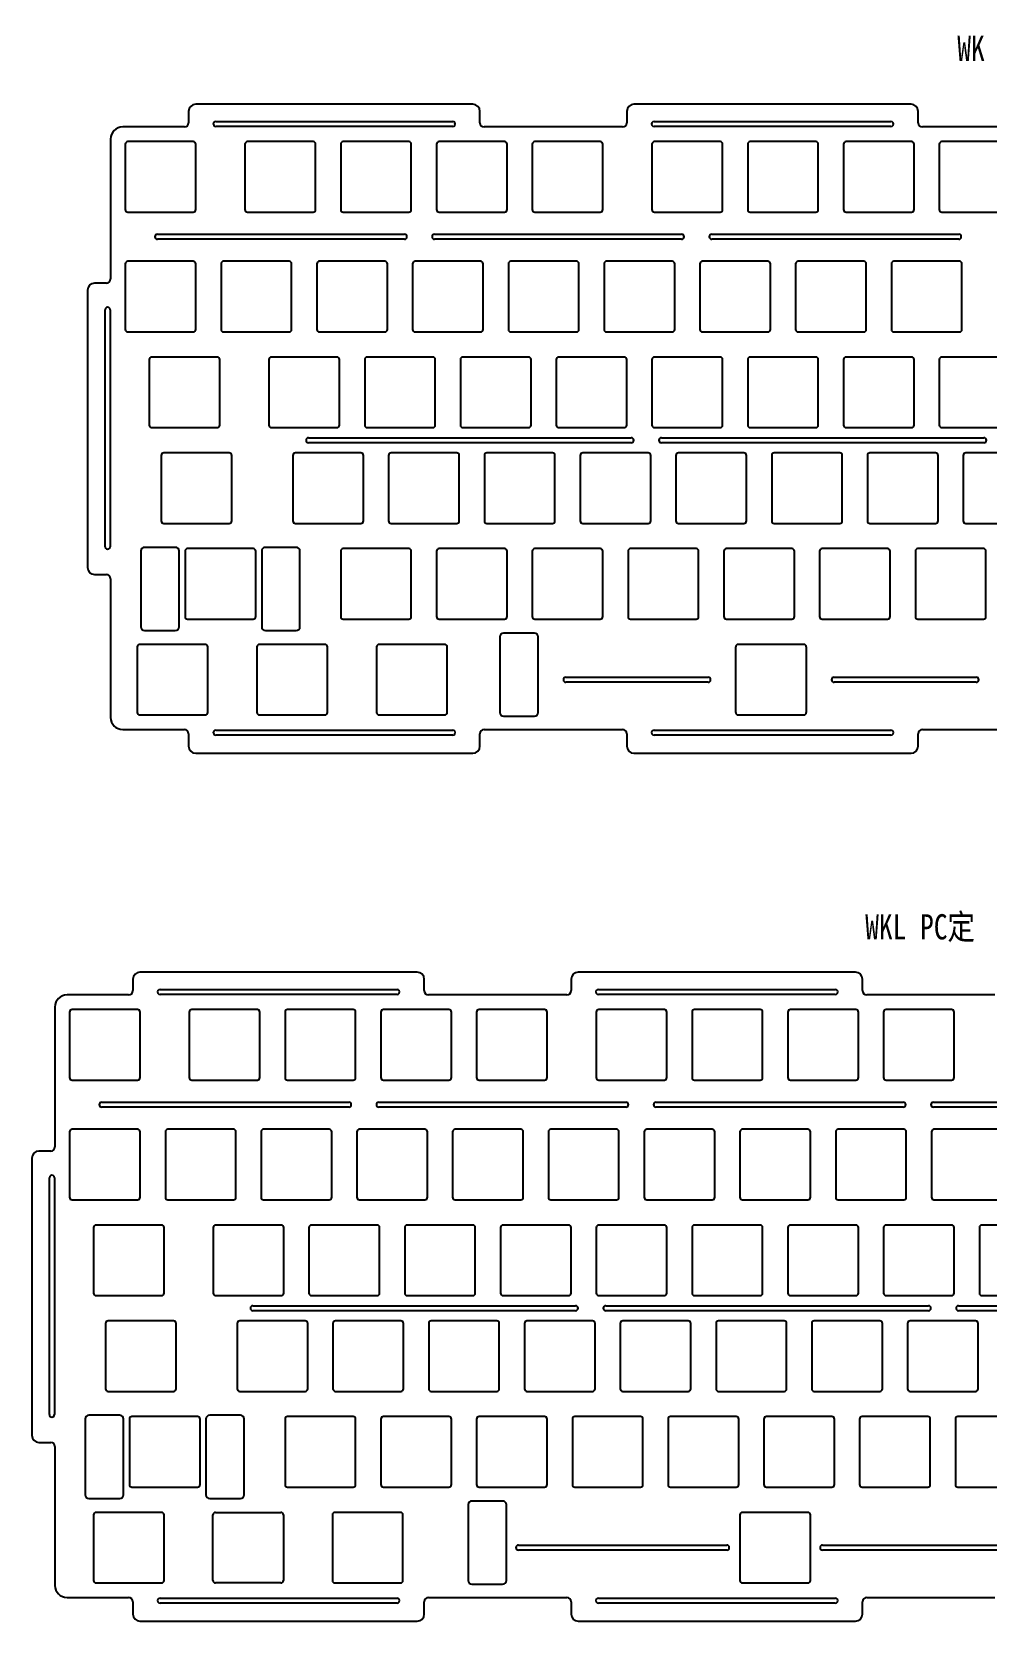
# Model space of a CAD drawing. Header units: inches. Extents: x 750 to 1517, y 67 to 386.
# Drawn here: x 1148.7 to 1338.1, y 70.4 to 385.7 of the extents above; entities that cross this region are included whole.
import ezdxf

# ---------------------------------------------------------------- set-up
doc = ezdxf.new("R2010")
doc.units = ezdxf.units.IN
doc.header["$LTSCALE"] = 1.21
doc.header["$MEASUREMENT"] = 0
doc.layers.get('0').update_dxf_attribs({"linetype": 'CONTINUOUS'})
doc.styles.get("Standard").update_dxf_attribs({"font": 'txt', "width": 0.8})

msp = doc.modelspace()

# ---------------------------------------------------------------- linework, layer by layer
at = {"color": 7, "linetype": 'Continuous'}
for p, q in [((1179.83, 369.96), (1179.83, 367.71)), ((1236.23, 371.36), (1181.23, 371.36)), ((1237.63, 367.71), (1237.63, 369.96)), ((1266.77, 369.96), (1266.77, 367.71)), ((1323.17, 371.36), (1268.17, 371.36)), ((1324.57, 367.71), (1324.57, 369.96)), ((1178.98, 366.86), (1166.76, 366.86)), ((1185.23, 367.96), (1232.23, 367.96)), ((1232.23, 366.96), (1185.23, 366.96)), ((1265.92, 366.86), (1238.48, 366.86)), ((1272.17, 367.96), (1319.17, 367.96)), ((1319.17, 366.96), (1272.17, 366.96)), ((1350.85, 366.86), (1325.42, 366.86)), ((1164.36, 364.46), (1164.36, 336.73)), ((1167.26, 363.46), (1167.26, 350.46)), ((1180.76, 363.96), (1167.76, 363.96)), ((1181.26, 350.46), (1181.26, 363.46)), ((1191.01, 363.46), (1191.01, 350.46)), ((1204.51, 363.96), (1191.51, 363.96)), ((1205.01, 350.46), (1205.01, 363.46)), ((1210.01, 363.46), (1210.01, 350.46)), ((1223.51, 363.96), (1210.51, 363.96)), ((1224.01, 350.46), (1224.01, 363.46)), ((1229.01, 363.46), (1229.01, 350.46)), ((1242.51, 363.96), (1229.51, 363.96)), ((1243.01, 350.46), (1243.01, 363.46)), ((1248.01, 363.46), (1248.01, 350.46)), ((1261.51, 363.96), (1248.51, 363.96)), ((1262.01, 350.46), (1262.01, 363.46)), ((1271.76, 363.46), (1271.76, 350.46)), ((1285.26, 363.96), (1272.26, 363.96)), ((1285.76, 350.46), (1285.76, 363.46)), ((1290.76, 363.46), (1290.76, 350.46)), ((1304.26, 363.96), (1291.26, 363.96)), ((1304.76, 350.46), (1304.76, 363.46)), ((1309.76, 363.46), (1309.76, 350.46)), ((1323.26, 363.96), (1310.26, 363.96)), ((1323.76, 350.46), (1323.76, 363.46)), ((1328.76, 363.46), (1328.76, 350.46)), ((1342.26, 363.96), (1329.26, 363.96)), ((1167.76, 349.96), (1180.76, 349.96)), ((1191.51, 349.96), (1204.51, 349.96)), ((1210.51, 349.96), (1223.51, 349.96)), ((1229.51, 349.96), (1242.51, 349.96)), ((1248.51, 349.96), (1261.51, 349.96)), ((1272.26, 349.96), (1285.26, 349.96)), ((1291.26, 349.96), (1304.26, 349.96)), ((1310.26, 349.96), (1323.26, 349.96)), ((1329.26, 349.96), (1342.26, 349.96)), ((1173.63, 345.58), (1222.63, 345.58)), ((1222.63, 344.58), (1173.63, 344.58)), ((1228.63, 345.58), (1277.63, 345.58)), ((1277.63, 344.58), (1228.63, 344.58)), ((1283.63, 345.58), (1332.63, 345.58)), ((1332.63, 344.58), (1283.63, 344.58)), ((1167.26, 339.71), (1167.26, 326.71)), ((1180.76, 340.21), (1167.76, 340.21)), ((1181.26, 326.71), (1181.26, 339.71)), ((1186.26, 339.71), (1186.26, 326.71)), ((1199.76, 340.21), (1186.76, 340.21)), ((1200.26, 326.71), (1200.26, 339.71)), ((1205.26, 339.71), (1205.26, 326.71)), ((1218.76, 340.21), (1205.76, 340.21)), ((1219.26, 326.71), (1219.26, 339.71)), ((1224.26, 339.71), (1224.26, 326.71)), ((1237.76, 340.21), (1224.76, 340.21)), ((1238.26, 326.71), (1238.26, 339.71)), ((1243.26, 339.71), (1243.26, 326.71)), ((1256.76, 340.21), (1243.76, 340.21)), ((1257.26, 326.71), (1257.26, 339.71)), ((1262.26, 339.71), (1262.26, 326.71)), ((1275.76, 340.21), (1262.76, 340.21)), ((1276.26, 326.71), (1276.26, 339.71)), ((1281.26, 339.71), (1281.26, 326.71)), ((1294.76, 340.21), (1281.76, 340.21)), ((1295.26, 326.71), (1295.26, 339.71)), ((1300.26, 339.71), (1300.26, 326.71)), ((1313.76, 340.21), (1300.76, 340.21)), ((1314.26, 326.71), (1314.26, 339.71)), ((1319.26, 339.71), (1319.26, 326.71)), ((1332.76, 340.21), (1319.76, 340.21)), ((1333.26, 326.71), (1333.26, 339.71)), ((1159.76, 334.48), (1159.76, 279.48)), ((1163.51, 335.88), (1161.16, 335.88)), ((1163.26, 283.58), (1163.26, 330.58)), ((1164.26, 330.58), (1164.26, 283.58)), ((1167.76, 326.21), (1180.76, 326.21)), ((1186.76, 326.21), (1199.76, 326.21)), ((1205.76, 326.21), (1218.76, 326.21)), ((1224.76, 326.21), (1237.76, 326.21)), ((1243.76, 326.21), (1256.76, 326.21)), ((1262.76, 326.21), (1275.76, 326.21)), ((1281.76, 326.21), (1294.76, 326.21)), ((1300.76, 326.21), (1313.76, 326.21)), ((1319.76, 326.21), (1332.76, 326.21)), ((1172.01, 320.71), (1172.01, 307.71)), ((1185.51, 321.21), (1172.51, 321.21)), ((1186.01, 307.71), (1186.01, 320.71)), ((1195.76, 320.71), (1195.76, 307.71)), ((1209.26, 321.21), (1196.26, 321.21)), ((1209.76, 307.71), (1209.76, 320.71)), ((1214.76, 320.71), (1214.76, 307.71)), ((1228.26, 321.21), (1215.26, 321.21)), ((1228.76, 307.71), (1228.76, 320.71)), ((1233.76, 320.71), (1233.76, 307.71)), ((1247.26, 321.21), (1234.26, 321.21)), ((1247.76, 307.71), (1247.76, 320.71)), ((1252.76, 320.71), (1252.76, 307.71)), ((1266.26, 321.21), (1253.26, 321.21)), ((1266.76, 307.71), (1266.76, 320.71)), ((1271.76, 320.71), (1271.76, 307.71)), ((1285.26, 321.21), (1272.26, 321.21)), ((1285.76, 307.71), (1285.76, 320.71)), ((1290.76, 320.71), (1290.76, 307.71)), ((1304.26, 321.21), (1291.26, 321.21)), ((1304.76, 307.71), (1304.76, 320.71)), ((1309.76, 320.71), (1309.76, 307.71)), ((1323.26, 321.21), (1310.26, 321.21)), ((1323.76, 307.71), (1323.76, 320.71)), ((1328.76, 320.71), (1328.76, 307.71)), ((1342.26, 321.21), (1329.26, 321.21)), ((1172.51, 307.21), (1185.51, 307.21)), ((1196.26, 307.21), (1209.26, 307.21)), ((1215.26, 307.21), (1228.26, 307.21)), ((1234.26, 307.21), (1247.26, 307.21)), ((1253.26, 307.21), (1266.26, 307.21)), ((1272.26, 307.21), (1285.26, 307.21)), ((1291.26, 307.21), (1304.26, 307.21)), ((1310.26, 307.21), (1323.26, 307.21)), ((1329.26, 307.21), (1342.26, 307.21)), ((1203.63, 305.21), (1267.63, 305.21)), ((1267.63, 304.21), (1203.63, 304.21)), ((1273.63, 305.21), (1337.63, 305.21)), ((1337.63, 304.21), (1273.63, 304.21)), ((1174.38, 301.71), (1174.38, 288.71)), ((1187.88, 302.21), (1174.88, 302.21)), ((1188.38, 288.71), (1188.38, 301.71)), ((1200.51, 301.71), (1200.51, 288.71)), ((1214.01, 302.21), (1201.01, 302.21)), ((1214.51, 288.71), (1214.51, 301.71)), ((1219.51, 301.71), (1219.51, 288.71)), ((1233.01, 302.21), (1220.01, 302.21)), ((1233.51, 288.71), (1233.51, 301.71)), ((1238.51, 301.71), (1238.51, 288.71)), ((1252.01, 302.21), (1239.01, 302.21)), ((1252.51, 288.71), (1252.51, 301.71)), ((1257.51, 301.71), (1257.51, 288.71)), ((1271.01, 302.21), (1258.01, 302.21)), ((1271.51, 288.71), (1271.51, 301.71)), ((1276.51, 301.71), (1276.51, 288.71)), ((1290.01, 302.21), (1277.01, 302.21)), ((1290.51, 288.71), (1290.51, 301.71)), ((1295.51, 301.71), (1295.51, 288.71)), ((1309.01, 302.21), (1296.01, 302.21)), ((1309.51, 288.71), (1309.51, 301.71)), ((1314.51, 301.71), (1314.51, 288.71)), ((1328.01, 302.21), (1315.01, 302.21)), ((1328.51, 288.71), (1328.51, 301.71)), ((1333.51, 301.71), (1333.51, 288.71)), ((1347.01, 302.21), (1334.01, 302.21)), ((1174.88, 288.21), (1187.88, 288.21)), ((1201.01, 288.21), (1214.01, 288.21)), ((1220.01, 288.21), (1233.01, 288.21)), ((1239.01, 288.21), (1252.01, 288.21)), ((1258.01, 288.21), (1271.01, 288.21)), ((1277.01, 288.21), (1290.01, 288.21)), ((1296.01, 288.21), (1309.01, 288.21)), ((1315.01, 288.21), (1328.01, 288.21)), ((1334.01, 288.21), (1347.01, 288.21)), ((1170.34, 282.71), (1170.34, 267.71)), ((1177.19, 283.46), (1171.09, 283.46)), ((1177.94, 267.71), (1177.94, 282.71)), ((1179.13, 282.71), (1179.13, 269.71)), ((1192.63, 283.21), (1179.63, 283.21)), ((1193.13, 269.71), (1193.13, 282.71)), ((1194.32, 282.71), (1194.32, 267.71)), ((1201.17, 283.46), (1195.07, 283.46)), ((1201.92, 267.71), (1201.92, 282.71)), ((1210.01, 282.71), (1210.01, 269.71)), ((1223.51, 283.21), (1210.51, 283.21)), ((1224.01, 269.71), (1224.01, 282.71)), ((1229.01, 282.71), (1229.01, 269.71)), ((1242.51, 283.21), (1229.51, 283.21)), ((1243.01, 269.71), (1243.01, 282.71)), ((1248.01, 282.71), (1248.01, 269.71)), ((1261.51, 283.21), (1248.51, 283.21)), ((1262.01, 269.71), (1262.01, 282.71)), ((1267.01, 282.71), (1267.01, 269.71)), ((1280.51, 283.21), (1267.51, 283.21)), ((1281.01, 269.71), (1281.01, 282.71)), ((1286.01, 282.71), (1286.01, 269.71)), ((1299.51, 283.21), (1286.51, 283.21)), ((1300.01, 269.71), (1300.01, 282.71)), ((1305.01, 282.71), (1305.01, 269.71)), ((1318.51, 283.21), (1305.51, 283.21)), ((1319.01, 269.71), (1319.01, 282.71)), ((1324.01, 282.71), (1324.01, 269.71)), ((1337.51, 283.21), (1324.51, 283.21)), ((1338.01, 269.71), (1338.01, 282.71)), ((1161.16, 278.08), (1163.51, 278.08)), ((1164.36, 277.23), (1164.36, 249.71)), ((1179.63, 269.21), (1192.63, 269.21)), ((1210.51, 269.21), (1223.51, 269.21)), ((1229.51, 269.21), (1242.51, 269.21)), ((1248.51, 269.21), (1261.51, 269.21)), ((1267.51, 269.21), (1280.51, 269.21)), ((1286.51, 269.21), (1299.51, 269.21)), ((1305.51, 269.21), (1318.51, 269.21)), ((1324.51, 269.21), (1337.51, 269.21)), ((1171.09, 266.96), (1177.19, 266.96)), ((1195.07, 266.96), (1201.17, 266.96)), ((1241.58, 265.7), (1241.58, 250.7)), ((1248.43, 266.45), (1242.33, 266.45)), ((1249.18, 250.7), (1249.18, 265.7)), ((1169.63, 263.71), (1169.63, 250.71)), ((1183.13, 264.21), (1170.13, 264.21)), ((1183.63, 250.71), (1183.63, 263.71)), ((1193.38, 263.71), (1193.38, 250.71)), ((1206.88, 264.21), (1193.88, 264.21)), ((1207.38, 250.71), (1207.38, 263.71)), ((1217.13, 263.71), (1217.13, 250.71)), ((1230.63, 264.21), (1217.63, 264.21)), ((1231.13, 250.71), (1231.13, 263.71)), ((1288.38, 250.7), (1288.38, 263.7)), ((1301.88, 264.2), (1288.88, 264.2)), ((1302.38, 263.7), (1302.38, 250.7)), ((1254.68, 257.7), (1282.88, 257.7)), ((1282.88, 256.7), (1254.68, 256.7)), ((1307.88, 257.7), (1336.09, 257.7)), ((1336.09, 256.7), (1307.88, 256.7)), ((1170.13, 250.21), (1183.13, 250.21)), ((1193.88, 250.21), (1206.88, 250.21)), ((1217.63, 250.21), (1230.63, 250.21)), ((1242.33, 249.95), (1248.43, 249.95)), ((1288.88, 250.2), (1301.88, 250.2)), ((1166.76, 247.31), (1178.98, 247.31)), ((1179.83, 246.46), (1179.83, 244.01)), ((1185.23, 247.21), (1232.23, 247.21)), ((1232.23, 246.21), (1185.23, 246.21)), ((1237.63, 244.01), (1237.63, 246.46)), ((1238.48, 247.31), (1265.92, 247.31)), ((1266.77, 246.46), (1266.77, 244.01)), ((1272.17, 247.21), (1319.17, 247.21)), ((1319.17, 246.21), (1272.17, 246.21)), ((1324.57, 244.01), (1324.57, 246.46)), ((1325.42, 247.31), (1350.85, 247.31)), ((1181.23, 242.61), (1236.23, 242.61)), ((1268.17, 242.61), (1323.17, 242.61)), ((1225.18, 199.16), (1170.18, 199.16)), ((1312.12, 199.16), (1257.12, 199.16)), ((1168.78, 197.76), (1168.78, 195.51)), ((1174.18, 195.76), (1221.18, 195.76)), ((1226.58, 195.51), (1226.58, 197.76)), ((1255.72, 197.76), (1255.72, 195.51)), ((1261.12, 195.76), (1308.12, 195.76)), ((1313.52, 195.51), (1313.52, 197.76)), ((1167.93, 194.66), (1155.71, 194.66)), ((1221.18, 194.76), (1174.18, 194.76)), ((1254.87, 194.66), (1227.43, 194.66)), ((1308.12, 194.76), (1261.12, 194.76)), ((1339.81, 194.66), (1314.37, 194.66)), ((1153.31, 192.26), (1153.31, 164.54)), ((1156.21, 191.26), (1156.21, 178.26)), ((1169.71, 191.76), (1156.71, 191.76)), ((1170.21, 178.26), (1170.21, 191.26)), ((1179.96, 191.26), (1179.96, 178.26)), ((1193.46, 191.76), (1180.46, 191.76)), ((1193.96, 178.26), (1193.96, 191.26)), ((1198.96, 191.26), (1198.96, 178.26)), ((1212.46, 191.76), (1199.46, 191.76)), ((1212.96, 178.26), (1212.96, 191.26)), ((1217.96, 191.26), (1217.96, 178.26)), ((1231.46, 191.76), (1218.46, 191.76)), ((1231.96, 178.26), (1231.96, 191.26)), ((1236.96, 191.26), (1236.96, 178.26)), ((1250.46, 191.76), (1237.46, 191.76)), ((1250.96, 178.26), (1250.96, 191.26)), ((1260.71, 191.26), (1260.71, 178.26)), ((1274.21, 191.76), (1261.21, 191.76)), ((1274.71, 178.26), (1274.71, 191.26)), ((1279.71, 191.26), (1279.71, 178.26)), ((1293.21, 191.76), (1280.21, 191.76)), ((1293.71, 178.26), (1293.71, 191.26)), ((1298.71, 191.26), (1298.71, 178.26)), ((1312.21, 191.76), (1299.21, 191.76)), ((1312.71, 178.26), (1312.71, 191.26)), ((1317.71, 191.26), (1317.71, 178.26)), ((1331.21, 191.76), (1318.21, 191.76)), ((1331.71, 178.26), (1331.71, 191.26)), ((1156.71, 177.76), (1169.71, 177.76)), ((1180.46, 177.76), (1193.46, 177.76)), ((1199.46, 177.76), (1212.46, 177.76)), ((1218.46, 177.76), (1231.46, 177.76)), ((1237.46, 177.76), (1250.46, 177.76)), ((1261.21, 177.76), (1274.21, 177.76)), ((1280.21, 177.76), (1293.21, 177.76)), ((1299.21, 177.76), (1312.21, 177.76)), ((1318.21, 177.76), (1331.21, 177.76)), ((1162.59, 173.39), (1211.59, 173.39)), ((1211.59, 172.39), (1162.59, 172.39)), ((1217.59, 173.39), (1266.59, 173.39)), ((1266.59, 172.39), (1217.59, 172.39)), ((1272.59, 173.39), (1321.59, 173.39)), ((1321.59, 172.39), (1272.59, 172.39)), ((1327.59, 173.39), (1376.59, 173.39)), ((1376.59, 172.39), (1327.59, 172.39)), ((1156.21, 167.51), (1156.21, 154.51)), ((1169.71, 168.01), (1156.71, 168.01)), ((1170.21, 154.51), (1170.21, 167.51)), ((1175.21, 167.51), (1175.21, 154.51)), ((1188.71, 168.01), (1175.71, 168.01)), ((1189.21, 154.51), (1189.21, 167.51)), ((1194.21, 167.51), (1194.21, 154.51)), ((1207.71, 168.01), (1194.71, 168.01)), ((1208.21, 154.51), (1208.21, 167.51)), ((1213.21, 167.51), (1213.21, 154.51)), ((1226.71, 168.01), (1213.71, 168.01)), ((1227.21, 154.51), (1227.21, 167.51)), ((1232.21, 167.51), (1232.21, 154.51)), ((1245.71, 168.01), (1232.71, 168.01)), ((1246.21, 154.51), (1246.21, 167.51)), ((1251.21, 167.51), (1251.21, 154.51)), ((1264.71, 168.01), (1251.71, 168.01)), ((1265.21, 154.51), (1265.21, 167.51)), ((1270.21, 167.51), (1270.21, 154.51)), ((1283.71, 168.01), (1270.71, 168.01)), ((1284.21, 154.51), (1284.21, 167.51)), ((1289.21, 167.51), (1289.21, 154.51)), ((1302.71, 168.01), (1289.71, 168.01)), ((1303.21, 154.51), (1303.21, 167.51)), ((1308.21, 167.51), (1308.21, 154.51)), ((1321.71, 168.01), (1308.71, 168.01)), ((1322.21, 154.51), (1322.21, 167.51)), ((1327.21, 167.51), (1327.21, 154.51)), ((1340.71, 168.01), (1327.71, 168.01)), ((1148.71, 162.29), (1148.71, 107.29)), ((1152.46, 163.69), (1150.11, 163.69)), ((1152.21, 111.39), (1152.21, 158.39)), ((1153.21, 158.39), (1153.21, 111.39)), ((1156.71, 154.01), (1169.71, 154.01)), ((1175.71, 154.01), (1188.71, 154.01)), ((1194.71, 154.01), (1207.71, 154.01)), ((1213.71, 154.01), (1226.71, 154.01)), ((1232.71, 154.01), (1245.71, 154.01)), ((1251.71, 154.01), (1264.71, 154.01)), ((1270.71, 154.01), (1283.71, 154.01)), ((1289.71, 154.01), (1302.71, 154.01)), ((1308.71, 154.01), (1321.71, 154.01)), ((1327.71, 154.01), (1340.71, 154.01)), ((1160.96, 148.51), (1160.96, 135.51)), ((1174.46, 149.01), (1161.46, 149.01)), ((1174.96, 135.51), (1174.96, 148.51)), ((1184.71, 148.51), (1184.71, 135.51)), ((1198.21, 149.01), (1185.21, 149.01)), ((1198.71, 135.51), (1198.71, 148.51)), ((1203.71, 148.51), (1203.71, 135.51)), ((1217.21, 149.01), (1204.21, 149.01)), ((1217.71, 135.51), (1217.71, 148.51)), ((1222.71, 148.51), (1222.71, 135.51)), ((1236.21, 149.01), (1223.21, 149.01)), ((1236.71, 135.51), (1236.71, 148.51)), ((1241.71, 148.51), (1241.71, 135.51)), ((1255.21, 149.01), (1242.21, 149.01)), ((1255.71, 135.51), (1255.71, 148.51)), ((1260.71, 148.51), (1260.71, 135.51)), ((1274.21, 149.01), (1261.21, 149.01)), ((1274.71, 135.51), (1274.71, 148.51)), ((1279.71, 148.51), (1279.71, 135.51)), ((1293.21, 149.01), (1280.21, 149.01)), ((1293.71, 135.51), (1293.71, 148.51)), ((1298.71, 148.51), (1298.71, 135.51)), ((1312.21, 149.01), (1299.21, 149.01)), ((1312.71, 135.51), (1312.71, 148.51)), ((1317.71, 148.51), (1317.71, 135.51)), ((1331.21, 149.01), (1318.21, 149.01)), ((1331.71, 135.51), (1331.71, 148.51)), ((1336.71, 148.51), (1336.71, 135.51)), ((1350.21, 149.01), (1337.21, 149.01)), ((1161.46, 135.01), (1174.46, 135.01)), ((1185.21, 135.01), (1198.21, 135.01)), ((1192.59, 133.01), (1256.59, 133.01)), ((1204.21, 135.01), (1217.21, 135.01)), ((1223.21, 135.01), (1236.21, 135.01)), ((1242.21, 135.01), (1255.21, 135.01)), ((1261.21, 135.01), (1274.21, 135.01)), ((1262.59, 133.01), (1326.59, 133.01)), ((1280.21, 135.01), (1293.21, 135.01)), ((1299.21, 135.01), (1312.21, 135.01)), ((1318.21, 135.01), (1331.21, 135.01)), ((1332.59, 133.01), (1396.59, 133.01)), ((1337.21, 135.01), (1350.21, 135.01)), ((1163.34, 129.51), (1163.34, 116.51)), ((1176.84, 130.01), (1163.84, 130.01)), ((1177.34, 116.51), (1177.34, 129.51)), ((1189.46, 129.51), (1189.46, 116.51)), ((1202.96, 130.01), (1189.96, 130.01)), ((1256.59, 132.01), (1192.59, 132.01)), ((1203.46, 116.51), (1203.46, 129.51)), ((1208.46, 129.51), (1208.46, 116.51)), ((1221.96, 130.01), (1208.96, 130.01)), ((1222.46, 116.51), (1222.46, 129.51)), ((1227.46, 129.51), (1227.46, 116.51)), ((1240.96, 130.01), (1227.96, 130.01)), ((1241.46, 116.51), (1241.46, 129.51)), ((1246.46, 129.51), (1246.46, 116.51)), ((1259.96, 130.01), (1246.96, 130.01)), ((1260.46, 116.51), (1260.46, 129.51)), ((1326.59, 132.01), (1262.59, 132.01)), ((1265.46, 129.51), (1265.46, 116.51)), ((1278.96, 130.01), (1265.96, 130.01)), ((1279.46, 116.51), (1279.46, 129.51)), ((1284.46, 129.51), (1284.46, 116.51)), ((1297.96, 130.01), (1284.96, 130.01)), ((1298.46, 116.51), (1298.46, 129.51)), ((1303.46, 129.51), (1303.46, 116.51)), ((1316.96, 130.01), (1303.96, 130.01)), ((1317.46, 116.51), (1317.46, 129.51)), ((1322.46, 129.51), (1322.46, 116.51)), ((1335.96, 130.01), (1322.96, 130.01)), ((1396.59, 132.01), (1332.59, 132.01)), ((1336.46, 116.51), (1336.46, 129.51)), ((1163.84, 116.01), (1176.84, 116.01)), ((1189.96, 116.01), (1202.96, 116.01)), ((1208.96, 116.01), (1221.96, 116.01)), ((1227.96, 116.01), (1240.96, 116.01)), ((1246.96, 116.01), (1259.96, 116.01)), ((1265.96, 116.01), (1278.96, 116.01)), ((1284.96, 116.01), (1297.96, 116.01)), ((1303.96, 116.01), (1316.96, 116.01)), ((1322.96, 116.01), (1335.96, 116.01)), ((1159.3, 110.51), (1159.3, 95.51)), ((1166.15, 111.26), (1160.05, 111.26)), ((1166.9, 95.51), (1166.9, 110.51)), ((1168.09, 110.51), (1168.09, 97.51)), ((1181.59, 111.01), (1168.59, 111.01)), ((1182.09, 97.51), (1182.09, 110.51)), ((1183.27, 110.51), (1183.27, 95.51)), ((1190.12, 111.26), (1184.02, 111.26)), ((1190.87, 95.51), (1190.87, 110.51)), ((1198.96, 110.51), (1198.96, 97.51)), ((1212.46, 111.01), (1199.46, 111.01)), ((1212.96, 97.51), (1212.96, 110.51)), ((1217.96, 110.51), (1217.96, 97.51)), ((1231.46, 111.01), (1218.46, 111.01)), ((1231.96, 97.51), (1231.96, 110.51)), ((1236.96, 110.51), (1236.96, 97.51)), ((1250.46, 111.01), (1237.46, 111.01)), ((1250.96, 97.51), (1250.96, 110.51)), ((1255.96, 110.51), (1255.96, 97.51)), ((1269.46, 111.01), (1256.46, 111.01)), ((1269.96, 97.51), (1269.96, 110.51)), ((1274.96, 110.51), (1274.96, 97.51)), ((1288.46, 111.01), (1275.46, 111.01)), ((1288.96, 97.51), (1288.96, 110.51)), ((1293.96, 110.51), (1293.96, 97.51)), ((1307.46, 111.01), (1294.46, 111.01)), ((1307.96, 97.51), (1307.96, 110.51)), ((1312.96, 110.51), (1312.96, 97.51)), ((1326.46, 111.01), (1313.46, 111.01)), ((1326.96, 97.51), (1326.96, 110.51)), ((1331.96, 110.51), (1331.96, 97.51)), ((1345.46, 111.01), (1332.46, 111.01)), ((1150.11, 105.89), (1152.46, 105.89)), ((1153.31, 105.04), (1153.31, 77.51)), ((1160.05, 94.76), (1166.15, 94.76)), ((1168.59, 97.01), (1181.59, 97.01)), ((1184.02, 94.76), (1190.12, 94.76)), ((1199.46, 97.01), (1212.46, 97.01)), ((1218.46, 97.01), (1231.46, 97.01)), ((1237.46, 97.01), (1250.46, 97.01)), ((1256.46, 97.01), (1269.46, 97.01)), ((1275.46, 97.01), (1288.46, 97.01)), ((1294.46, 97.01), (1307.46, 97.01)), ((1313.46, 97.01), (1326.46, 97.01)), ((1332.46, 97.01), (1345.46, 97.01)), ((1160.95, 91.51), (1160.95, 78.51)), ((1174.45, 92.01), (1161.45, 92.01)), ((1174.95, 78.51), (1174.95, 91.51)), ((1184.65, 78.51), (1184.65, 91.51)), ((1185.15, 92.01), (1198.15, 92.01)), ((1198.65, 91.51), (1198.65, 78.51)), ((1208.35, 91.51), (1208.35, 78.51)), ((1221.85, 92.01), (1208.85, 92.01)), ((1222.35, 78.51), (1222.35, 91.51)), ((1235.27, 93.51), (1235.27, 78.51)), ((1242.12, 94.26), (1236.02, 94.26)), ((1242.87, 78.51), (1242.87, 93.51)), ((1289.2, 91.51), (1289.2, 78.51)), ((1302.7, 92.01), (1289.7, 92.01)), ((1303.2, 78.51), (1303.2, 91.51)), ((1245.27, 85.51), (1286.6, 85.51)), ((1305.6, 85.51), (1346.97, 85.51)), ((1286.6, 84.51), (1245.27, 84.51)), ((1346.97, 84.51), (1305.6, 84.51)), ((1161.45, 78.01), (1174.45, 78.01)), ((1198.15, 78.01), (1185.15, 78.01)), ((1208.85, 78.01), (1221.85, 78.01)), ((1236.02, 77.76), (1242.12, 77.76)), ((1289.7, 78.01), (1302.7, 78.01)), ((1155.71, 75.11), (1167.93, 75.11)), ((1168.78, 74.26), (1168.78, 71.81)), ((1174.18, 75.01), (1221.18, 75.01)), ((1221.18, 74.01), (1174.18, 74.01)), ((1226.58, 71.81), (1226.58, 74.26)), ((1227.43, 75.11), (1254.87, 75.11)), ((1255.72, 74.26), (1255.72, 71.81)), ((1261.12, 75.01), (1308.12, 75.01)), ((1308.12, 74.01), (1261.12, 74.01)), ((1313.52, 71.81), (1313.52, 74.26)), ((1314.37, 75.11), (1339.81, 75.11)), ((1170.18, 70.41), (1225.18, 70.41)), ((1257.12, 70.41), (1312.12, 70.41))]:
    msp.add_line(p, q, dxfattribs=at)
for centre, radius, start, end in [((1181.23, 369.96), 1.4, 90, 180), ((1236.23, 369.96), 1.4, 0, 90), ((1268.17, 369.96), 1.4, 90, 180), ((1323.17, 369.96), 1.4, 0, 90), ((1166.76, 364.46), 2.4, 90, 180), ((1178.98, 367.71), 0.85, 270, 0), ((1185.23, 367.46), 0.5, 90, 270.0183), ((1232.23, 367.46), 0.5, 269.9817, 90), ((1238.48, 367.71), 0.85, 180, 270), ((1265.92, 367.71), 0.85, 270, 0), ((1272.17, 367.46), 0.5, 90, 270.0244), ((1319.17, 367.46), 0.5, 269.9757, 90), ((1325.42, 367.71), 0.85, 180, 270), ((1167.76, 363.46), 0.5, 90, 180), ((1180.76, 363.46), 0.5, 0, 90), ((1191.51, 363.46), 0.5, 90, 180), ((1204.51, 363.46), 0.5, 0, 90), ((1210.51, 363.46), 0.5, 90, 180), ((1223.51, 363.46), 0.5, 0, 90), ((1229.51, 363.46), 0.5, 90, 180), ((1242.51, 363.46), 0.5, 0, 90), ((1248.51, 363.46), 0.5, 90, 180), ((1261.51, 363.46), 0.5, 0, 90), ((1272.26, 363.46), 0.5, 90, 180), ((1285.26, 363.46), 0.5, 0, 90), ((1291.26, 363.46), 0.5, 90, 180), ((1304.26, 363.46), 0.5, 0, 90), ((1310.26, 363.46), 0.5, 90, 180), ((1323.26, 363.46), 0.5, 0, 90), ((1329.26, 363.46), 0.5, 90, 180), ((1167.76, 350.46), 0.5, 180, 270), ((1180.76, 350.46), 0.5, 270, 0), ((1191.51, 350.46), 0.5, 180, 270), ((1204.51, 350.46), 0.5, 270, 0), ((1210.51, 350.46), 0.5, 180, 270), ((1223.51, 350.46), 0.5, 270, 0), ((1229.51, 350.46), 0.5, 180, 270), ((1242.51, 350.46), 0.5, 270, 0), ((1248.51, 350.46), 0.5, 180, 270), ((1261.51, 350.46), 0.5, 270, 0), ((1272.26, 350.46), 0.5, 180, 270), ((1285.26, 350.46), 0.5, 270, 0), ((1291.26, 350.46), 0.5, 180, 270), ((1304.26, 350.46), 0.5, 270, 0), ((1310.26, 350.46), 0.5, 180, 270), ((1323.26, 350.46), 0.5, 270, 0), ((1329.26, 350.46), 0.5, 180, 270), ((1173.63, 345.08), 0.5, 90, 270), ((1222.63, 345.08), 0.5, 270, 90), ((1228.63, 345.08), 0.5, 90, 270), ((1277.63, 345.08), 0.5, 270, 90), ((1283.63, 345.08), 0.5, 90, 270), ((1332.63, 345.08), 0.5, 270, 90), ((1167.76, 339.71), 0.5, 90, 180), ((1180.76, 339.71), 0.5, 0, 90), ((1186.76, 339.71), 0.5, 90, 180), ((1199.76, 339.71), 0.5, 0, 90), ((1205.76, 339.71), 0.5, 90, 180), ((1218.76, 339.71), 0.5, 0, 90), ((1224.76, 339.71), 0.5, 90, 180), ((1237.76, 339.71), 0.5, 0, 90), ((1243.76, 339.71), 0.5, 90, 180), ((1256.76, 339.71), 0.5, 0, 90), ((1262.76, 339.71), 0.5, 90, 180), ((1275.76, 339.71), 0.5, 0, 90), ((1281.76, 339.71), 0.5, 90, 180), ((1294.76, 339.71), 0.5, 0, 90), ((1300.76, 339.71), 0.5, 90, 180), ((1313.76, 339.71), 0.5, 0, 90), ((1319.76, 339.71), 0.5, 90, 180), ((1332.76, 339.71), 0.5, 0, 90), ((1161.16, 334.48), 1.4, 90, 180), ((1163.51, 336.73), 0.85, 270, 0), ((1163.76, 330.58), 0.5, 359.9757, 180), ((1167.76, 326.71), 0.5, 180, 270), ((1180.76, 326.71), 0.5, 270, 0), ((1186.76, 326.71), 0.5, 180, 270), ((1199.76, 326.71), 0.5, 270, 0), ((1205.76, 326.71), 0.5, 180, 270), ((1218.76, 326.71), 0.5, 270, 0), ((1224.76, 326.71), 0.5, 180, 270), ((1237.76, 326.71), 0.5, 270, 360), ((1243.76, 326.71), 0.5, 180, 270), ((1256.76, 326.71), 0.5, 270, 0), ((1262.76, 326.71), 0.5, 180, 270), ((1275.76, 326.71), 0.5, 270, 0), ((1281.76, 326.71), 0.5, 180, 270), ((1294.76, 326.71), 0.5, 270, 0), ((1300.76, 326.71), 0.5, 180, 270), ((1313.76, 326.71), 0.5, 270, 0), ((1319.76, 326.71), 0.5, 180, 270), ((1332.76, 326.71), 0.5, 270, 0), ((1172.51, 320.71), 0.5, 90, 180), ((1185.51, 320.71), 0.5, 0, 90), ((1196.26, 320.71), 0.5, 90, 180), ((1209.26, 320.71), 0.5, 0, 90), ((1215.26, 320.71), 0.5, 90, 180), ((1228.26, 320.71), 0.5, 0, 90), ((1234.26, 320.71), 0.5, 90, 180), ((1247.26, 320.71), 0.5, 0, 90), ((1253.26, 320.71), 0.5, 90, 180), ((1266.26, 320.71), 0.5, 0, 90), ((1272.26, 320.71), 0.5, 90, 180), ((1285.26, 320.71), 0.5, 0, 90), ((1291.26, 320.71), 0.5, 90, 180), ((1304.26, 320.71), 0.5, 0, 90), ((1310.26, 320.71), 0.5, 90, 180), ((1323.26, 320.71), 0.5, 0, 90), ((1329.26, 320.71), 0.5, 90, 180), ((1172.51, 307.71), 0.5, 180, 270), ((1185.51, 307.71), 0.5, 270, 0), ((1196.26, 307.71), 0.5, 180, 270), ((1209.26, 307.71), 0.5, 270, 0), ((1215.26, 307.71), 0.5, 180, 270), ((1228.26, 307.71), 0.5, 270, 0), ((1234.26, 307.71), 0.5, 180, 270), ((1247.26, 307.71), 0.5, 270, 0), ((1253.26, 307.71), 0.5, 180, 270), ((1266.26, 307.71), 0.5, 270, 0), ((1272.26, 307.71), 0.5, 180, 270), ((1285.26, 307.71), 0.5, 270, 0), ((1291.26, 307.71), 0.5, 180, 270), ((1304.26, 307.71), 0.5, 270, 0), ((1310.26, 307.71), 0.5, 180, 270), ((1323.26, 307.71), 0.5, 270, 0), ((1329.26, 307.71), 0.5, 180, 270), ((1203.63, 304.71), 0.5, 90, 270), ((1267.63, 304.71), 0.5, 270, 90), ((1273.63, 304.71), 0.5, 90, 270), ((1337.63, 304.71), 0.5, 270, 90), ((1174.88, 301.71), 0.5, 90, 180), ((1187.88, 301.71), 0.5, 0, 90), ((1201.01, 301.71), 0.5, 90, 180), ((1214.01, 301.71), 0.5, 0, 90), ((1220.01, 301.71), 0.5, 90, 180), ((1233.01, 301.71), 0.5, 0, 90), ((1239.01, 301.71), 0.5, 90, 180), ((1252.01, 301.71), 0.5, 0, 90), ((1258.01, 301.71), 0.5, 90, 180), ((1271.01, 301.71), 0.5, 0, 90), ((1277.01, 301.71), 0.5, 90, 180), ((1290.01, 301.71), 0.5, 0, 90), ((1296.01, 301.71), 0.5, 90, 180), ((1309.01, 301.71), 0.5, 0, 90), ((1315.01, 301.71), 0.5, 90, 180), ((1328.01, 301.71), 0.5, 0, 90), ((1334.01, 301.71), 0.5, 90, 180), ((1174.88, 288.71), 0.5, 180, 270), ((1187.88, 288.71), 0.5, 270, 0), ((1201.01, 288.71), 0.5, 180, 270), ((1214.01, 288.71), 0.5, 270, 0), ((1220.01, 288.71), 0.5, 180, 270), ((1233.01, 288.71), 0.5, 270, 0), ((1239.01, 288.71), 0.5, 180, 270), ((1252.01, 288.71), 0.5, 270, 0), ((1258.01, 288.71), 0.5, 180, 270), ((1271.01, 288.71), 0.5, 270, 0), ((1277.01, 288.71), 0.5, 180, 270), ((1290.01, 288.71), 0.5, 270, 0), ((1296.01, 288.71), 0.5, 180, 270), ((1309.01, 288.71), 0.5, 270, 0), ((1315.01, 288.71), 0.5, 180, 270), ((1328.01, 288.71), 0.5, 270, 0), ((1334.01, 288.71), 0.5, 180, 270), ((1163.76, 283.58), 0.5, 180, 0.0244), ((1171.09, 282.71), 0.75, 90, 180), ((1177.19, 282.71), 0.75, 0, 90), ((1179.63, 282.71), 0.5, 90, 180), ((1192.63, 282.71), 0.5, 0, 90), ((1195.07, 282.71), 0.75, 90, 180), ((1201.17, 282.71), 0.75, 0, 90), ((1210.51, 282.71), 0.5, 90, 180), ((1223.51, 282.71), 0.5, 0, 90), ((1229.51, 282.71), 0.5, 90, 180), ((1242.51, 282.71), 0.5, 0, 90), ((1248.51, 282.71), 0.5, 90, 180), ((1261.51, 282.71), 0.5, 0, 90), ((1267.51, 282.71), 0.5, 90, 180), ((1280.51, 282.71), 0.5, 0, 90), ((1286.51, 282.71), 0.5, 90, 180), ((1299.51, 282.71), 0.5, 0, 90), ((1305.51, 282.71), 0.5, 90, 180), ((1318.51, 282.71), 0.5, 0, 90), ((1324.51, 282.71), 0.5, 90, 180), ((1337.51, 282.71), 0.5, 0, 90), ((1161.16, 279.48), 1.4, 180, 270), ((1163.51, 277.23), 0.85, 0, 90), ((1179.63, 269.71), 0.5, 180, 270), ((1192.63, 269.71), 0.5, 270, 0), ((1210.51, 269.71), 0.5, 180, 270), ((1223.51, 269.71), 0.5, 270, 0), ((1229.51, 269.71), 0.5, 180, 270), ((1242.51, 269.71), 0.5, 270, 0), ((1248.51, 269.71), 0.5, 180, 270), ((1261.51, 269.71), 0.5, 270, 0), ((1267.51, 269.71), 0.5, 180, 270), ((1280.51, 269.71), 0.5, 270, 0), ((1286.51, 269.71), 0.5, 180, 270), ((1299.51, 269.71), 0.5, 270, 0), ((1305.51, 269.71), 0.5, 180, 270), ((1318.51, 269.71), 0.5, 270, 0), ((1324.51, 269.71), 0.5, 180, 270), ((1337.51, 269.71), 0.5, 270, 0), ((1171.09, 267.71), 0.75, 180, 270), ((1177.19, 267.71), 0.75, 270, 0), ((1195.07, 267.71), 0.75, 180, 270), ((1201.17, 267.71), 0.75, 270, 0), ((1242.33, 265.7), 0.75, 90, 180), ((1248.43, 265.7), 0.75, 0, 90), ((1170.13, 263.71), 0.5, 90, 180), ((1183.13, 263.71), 0.5, 0, 90), ((1193.88, 263.71), 0.5, 90, 180), ((1206.88, 263.71), 0.5, 0, 90), ((1217.63, 263.71), 0.5, 90, 180), ((1230.63, 263.71), 0.5, 0, 90), ((1288.88, 263.7), 0.5, 90, 180), ((1301.88, 263.7), 0.5, 0, 90), ((1254.68, 257.2), 0.5, 90, 270), ((1282.88, 257.2), 0.5, 270, 90), ((1307.88, 257.2), 0.5, 90, 270), ((1336.09, 257.2), 0.5, 270, 90), ((1166.76, 249.71), 2.4, 180, 270), ((1170.13, 250.71), 0.5, 180, 270), ((1183.13, 250.71), 0.5, 270, 0), ((1193.88, 250.71), 0.5, 180, 270), ((1206.88, 250.71), 0.5, 270, 0), ((1217.63, 250.71), 0.5, 180, 270), ((1230.63, 250.71), 0.5, 270, 0), ((1242.33, 250.7), 0.75, 180, 270), ((1248.43, 250.7), 0.75, 270, 0), ((1288.88, 250.7), 0.5, 180, 270), ((1301.88, 250.7), 0.5, 270, 0), ((1178.98, 246.46), 0.85, 0, 90), ((1185.23, 246.71), 0.5, 90, 270.0183), ((1232.23, 246.71), 0.5, 269.9817, 90), ((1238.48, 246.46), 0.85, 90, 180), ((1265.92, 246.46), 0.85, 0, 90), ((1272.17, 246.71), 0.5, 90, 270.0244), ((1319.17, 246.71), 0.5, 269.9757, 90), ((1325.42, 246.46), 0.85, 90, 180), ((1181.23, 244.01), 1.4, 180, 270), ((1236.23, 244.01), 1.4, 270, 0), ((1268.17, 244.01), 1.4, 180, 270), ((1323.17, 244.01), 1.4, 270, 0), ((1170.18, 197.76), 1.4, 90, 180), ((1225.18, 197.76), 1.4, 0, 90), ((1257.12, 197.76), 1.4, 90, 180), ((1312.12, 197.76), 1.4, 0, 90), ((1167.93, 195.51), 0.85, 270, 0), ((1174.18, 195.26), 0.5, 90.0303, 270.0406), ((1221.18, 195.26), 0.5, 269.9776, 89.9878), ((1227.43, 195.51), 0.85, 180, 270), ((1254.87, 195.51), 0.85, 270, 0), ((1261.12, 195.26), 0.5, 90.0303, 270.0508), ((1308.12, 195.26), 0.5, 269.9551, 89.9756), ((1314.37, 195.51), 0.85, 180, 270), ((1155.71, 192.26), 2.4, 90, 180), ((1156.71, 191.26), 0.5, 90, 180), ((1169.71, 191.26), 0.5, 0, 90), ((1180.46, 191.26), 0.5, 90, 180), ((1193.46, 191.26), 0.5, 0, 90), ((1199.46, 191.26), 0.5, 90, 180), ((1212.46, 191.26), 0.5, 0, 90), ((1218.46, 191.26), 0.5, 90, 180), ((1231.46, 191.26), 0.5, 0, 90), ((1237.46, 191.26), 0.5, 90, 180), ((1250.46, 191.26), 0.5, 0, 90), ((1261.21, 191.26), 0.5, 90, 180), ((1274.21, 191.26), 0.5, 0, 90), ((1280.21, 191.26), 0.5, 90, 180), ((1293.21, 191.26), 0.5, 0, 90), ((1299.21, 191.26), 0.5, 90, 180), ((1312.21, 191.26), 0.5, 0, 90), ((1318.21, 191.26), 0.5, 90, 180), ((1331.21, 191.26), 0.5, 0, 90), ((1156.71, 178.26), 0.5, 180, 270), ((1169.71, 178.26), 0.5, 270, 0), ((1180.46, 178.26), 0.5, 180, 270), ((1193.46, 178.26), 0.5, 270, 0), ((1199.46, 178.26), 0.5, 180, 270), ((1212.46, 178.26), 0.5, 270, 0), ((1218.46, 178.26), 0.5, 180, 270), ((1231.46, 178.26), 0.5, 270, 0), ((1237.46, 178.26), 0.5, 180, 270), ((1250.46, 178.26), 0.5, 270, 0), ((1261.21, 178.26), 0.5, 180, 270), ((1274.21, 178.26), 0.5, 270, 0), ((1280.21, 178.26), 0.5, 180, 270), ((1293.21, 178.26), 0.5, 270, 0), ((1299.21, 178.26), 0.5, 180, 270), ((1312.21, 178.26), 0.5, 270, 0), ((1318.21, 178.26), 0.5, 180, 270), ((1331.21, 178.26), 0.5, 270, 0), ((1162.59, 172.89), 0.5, 90, 270), ((1211.59, 172.89), 0.5, 270, 90), ((1217.59, 172.89), 0.5, 90, 270), ((1266.59, 172.89), 0.5, 270, 90), ((1272.59, 172.89), 0.5, 90, 270), ((1321.59, 172.89), 0.5, 270, 90), ((1327.59, 172.89), 0.5, 90, 270), ((1156.71, 167.51), 0.5, 90, 180), ((1169.71, 167.51), 0.5, 0, 90), ((1175.71, 167.51), 0.5, 90, 180), ((1188.71, 167.51), 0.5, 0, 90), ((1194.71, 167.51), 0.5, 90, 180), ((1207.71, 167.51), 0.5, 0, 90), ((1213.71, 167.51), 0.5, 90, 180), ((1226.71, 167.51), 0.5, 0, 90), ((1232.71, 167.51), 0.5, 90, 180), ((1245.71, 167.51), 0.5, 0, 90), ((1251.71, 167.51), 0.5, 90, 180), ((1264.71, 167.51), 0.5, 0, 90), ((1270.71, 167.51), 0.5, 90, 180), ((1283.71, 167.51), 0.5, 0, 90), ((1289.71, 167.51), 0.5, 90, 180), ((1302.71, 167.51), 0.5, 0, 90), ((1308.71, 167.51), 0.5, 90, 180), ((1321.71, 167.51), 0.5, 0, 90), ((1327.71, 167.51), 0.5, 90, 180), ((1152.46, 164.54), 0.85, 270, 0), ((1150.11, 162.29), 1.4, 90, 180), ((1152.71, 158.39), 0.5, 359.9553, 179.9757), ((1156.71, 154.51), 0.5, 180, 270), ((1169.71, 154.51), 0.5, 270, 0), ((1175.71, 154.51), 0.5, 180, 270), ((1188.71, 154.51), 0.5, 270, 0), ((1194.71, 154.51), 0.5, 180, 270), ((1207.71, 154.51), 0.5, 270, 0), ((1213.71, 154.51), 0.5, 180, 270), ((1226.71, 154.51), 0.5, 270, 0), ((1232.71, 154.51), 0.5, 180, 270), ((1245.71, 154.51), 0.5, 270, 0), ((1251.71, 154.51), 0.5, 180, 270), ((1264.71, 154.51), 0.5, 270, 0), ((1270.71, 154.51), 0.5, 180, 270), ((1283.71, 154.51), 0.5, 270, 0), ((1289.71, 154.51), 0.5, 180, 270), ((1302.71, 154.51), 0.5, 270, 0), ((1308.71, 154.51), 0.5, 180, 270), ((1321.71, 154.51), 0.5, 270, 0), ((1327.71, 154.51), 0.5, 180, 270), ((1161.46, 148.51), 0.5, 90, 180), ((1174.46, 148.51), 0.5, 0, 90), ((1185.21, 148.51), 0.5, 90, 180), ((1198.21, 148.51), 0.5, 0, 90), ((1204.21, 148.51), 0.5, 90, 180), ((1217.21, 148.51), 0.5, 0, 90), ((1223.21, 148.51), 0.5, 90, 180), ((1236.21, 148.51), 0.5, 0, 90), ((1242.21, 148.51), 0.5, 90, 180), ((1255.21, 148.51), 0.5, 0, 90), ((1261.21, 148.51), 0.5, 90, 180), ((1274.21, 148.51), 0.5, 0, 90), ((1280.21, 148.51), 0.5, 90, 180), ((1293.21, 148.51), 0.5, 0, 90), ((1299.21, 148.51), 0.5, 90, 180), ((1312.21, 148.51), 0.5, 0, 90), ((1318.21, 148.51), 0.5, 90, 180), ((1331.21, 148.51), 0.5, 0, 90), ((1337.21, 148.51), 0.5, 90, 180), ((1161.46, 135.51), 0.5, 180, 270), ((1174.46, 135.51), 0.5, 270, 0), ((1185.21, 135.51), 0.5, 180, 270), ((1192.59, 132.51), 0.5, 90, 270), ((1198.21, 135.51), 0.5, 270, 0), ((1204.21, 135.51), 0.5, 180, 270), ((1217.21, 135.51), 0.5, 270, 0), ((1223.21, 135.51), 0.5, 180, 270), ((1236.21, 135.51), 0.5, 270, 0), ((1242.21, 135.51), 0.5, 180, 270), ((1255.21, 135.51), 0.5, 270, 0), ((1256.59, 132.51), 0.5, 270, 90), ((1261.21, 135.51), 0.5, 180, 270), ((1262.59, 132.51), 0.5, 90, 270), ((1274.21, 135.51), 0.5, 270, 0), ((1280.21, 135.51), 0.5, 180, 270), ((1293.21, 135.51), 0.5, 270, 0), ((1299.21, 135.51), 0.5, 180, 270), ((1312.21, 135.51), 0.5, 270, 0), ((1318.21, 135.51), 0.5, 180, 270), ((1326.59, 132.51), 0.5, 270, 90), ((1331.21, 135.51), 0.5, 270, 0), ((1332.59, 132.51), 0.5, 90, 270), ((1337.21, 135.51), 0.5, 180, 270), ((1163.84, 129.51), 0.5, 90, 180), ((1176.84, 129.51), 0.5, 0, 90), ((1189.96, 129.51), 0.5, 90, 180), ((1202.96, 129.51), 0.5, 0, 90), ((1208.96, 129.51), 0.5, 90, 180), ((1221.96, 129.51), 0.5, 0, 90), ((1227.96, 129.51), 0.5, 90, 180), ((1240.96, 129.51), 0.5, 0, 90), ((1246.96, 129.51), 0.5, 90, 180), ((1259.96, 129.51), 0.5, 0, 90), ((1265.96, 129.51), 0.5, 90, 180), ((1278.96, 129.51), 0.5, 0, 90), ((1284.96, 129.51), 0.5, 90, 180), ((1297.96, 129.51), 0.5, 0, 90), ((1303.96, 129.51), 0.5, 90, 180), ((1316.96, 129.51), 0.5, 0, 90), ((1322.96, 129.51), 0.5, 90, 180), ((1335.96, 129.51), 0.5, 0, 90), ((1163.84, 116.51), 0.5, 180, 270), ((1176.84, 116.51), 0.5, 270, 0), ((1189.96, 116.51), 0.5, 180, 270), ((1202.96, 116.51), 0.5, 270, 0), ((1208.96, 116.51), 0.5, 180, 270), ((1221.96, 116.51), 0.5, 270, 0), ((1227.96, 116.51), 0.5, 180, 270), ((1240.96, 116.51), 0.5, 270, 0), ((1246.96, 116.51), 0.5, 180, 270), ((1259.96, 116.51), 0.5, 270, 0), ((1265.96, 116.51), 0.5, 180, 270), ((1278.96, 116.51), 0.5, 270, 0), ((1284.96, 116.51), 0.5, 180, 270), ((1297.96, 116.51), 0.5, 270, 0), ((1303.96, 116.51), 0.5, 180, 270), ((1316.96, 116.51), 0.5, 270, 0), ((1322.96, 116.51), 0.5, 180, 270), ((1335.96, 116.51), 0.5, 270, 0), ((1152.71, 111.39), 0.5, 180.0303, 0.0202), ((1160.05, 110.51), 0.75, 90, 180), ((1166.15, 110.51), 0.75, 0, 90), ((1168.59, 110.51), 0.5, 90, 180), ((1181.59, 110.51), 0.5, 0, 90), ((1184.02, 110.51), 0.75, 90, 180), ((1190.12, 110.51), 0.75, 0, 90), ((1199.46, 110.51), 0.5, 90, 180), ((1212.46, 110.51), 0.5, 0, 90), ((1218.46, 110.51), 0.5, 90, 180), ((1231.46, 110.51), 0.5, 0, 90), ((1237.46, 110.51), 0.5, 90, 180), ((1250.46, 110.51), 0.5, 0, 90), ((1256.46, 110.51), 0.5, 90, 180), ((1269.46, 110.51), 0.5, 0, 90), ((1275.46, 110.51), 0.5, 90, 180), ((1288.46, 110.51), 0.5, 0, 90), ((1294.46, 110.51), 0.5, 90, 180), ((1307.46, 110.51), 0.5, 0, 90), ((1313.46, 110.51), 0.5, 90, 180), ((1326.46, 110.51), 0.5, 0, 90), ((1332.46, 110.51), 0.5, 90, 180), ((1150.11, 107.29), 1.4, 180, 270), ((1152.46, 105.04), 0.85, 0, 90), ((1160.05, 95.51), 0.75, 180, 270), ((1166.15, 95.51), 0.75, 270, 0), ((1168.59, 97.51), 0.5, 180, 270), ((1181.59, 97.51), 0.5, 270, 0), ((1184.02, 95.51), 0.75, 180, 270), ((1190.12, 95.51), 0.75, 270, 0), ((1199.46, 97.51), 0.5, 180, 270), ((1212.46, 97.51), 0.5, 270, 0), ((1218.46, 97.51), 0.5, 180, 270), ((1231.46, 97.51), 0.5, 270, 0), ((1237.46, 97.51), 0.5, 180, 270), ((1250.46, 97.51), 0.5, 270, 0), ((1256.46, 97.51), 0.5, 180, 270), ((1269.46, 97.51), 0.5, 270, 0), ((1275.46, 97.51), 0.5, 180, 270), ((1288.46, 97.51), 0.5, 270, 0), ((1294.46, 97.51), 0.5, 180, 270), ((1307.46, 97.51), 0.5, 270, 0), ((1313.46, 97.51), 0.5, 180, 270), ((1326.46, 97.51), 0.5, 270, 0), ((1332.46, 97.51), 0.5, 180, 270), ((1161.45, 91.51), 0.5, 90, 180), ((1174.45, 91.51), 0.5, 0, 90), ((1185.15, 91.51), 0.5, 90, 180), ((1198.15, 91.51), 0.5, 0, 90), ((1208.85, 91.51), 0.5, 90, 180), ((1221.85, 91.51), 0.5, 0, 90), ((1236.02, 93.51), 0.75, 90, 180), ((1242.12, 93.51), 0.75, 0, 90), ((1289.7, 91.51), 0.5, 90, 180), ((1302.7, 91.51), 0.5, 0, 90), ((1245.27, 85.01), 0.5, 90, 270), ((1286.6, 85.01), 0.5, 270, 90), ((1305.6, 85.01), 0.5, 90, 270), ((1155.71, 77.51), 2.4, 180, 270), ((1161.45, 78.51), 0.5, 180, 270), ((1174.45, 78.51), 0.5, 270, 0), ((1185.15, 78.51), 0.5, 180, 270), ((1198.15, 78.51), 0.5, 270, 0), ((1208.85, 78.51), 0.5, 180, 270), ((1221.85, 78.51), 0.5, 270, 0), ((1236.02, 78.51), 0.75, 180, 270), ((1242.12, 78.51), 0.75, 270, 0), ((1289.7, 78.51), 0.5, 180, 270), ((1302.7, 78.51), 0.5, 270, 0), ((1167.93, 74.26), 0.85, 0, 90), ((1174.18, 74.51), 0.5, 90.0303, 270.0406), ((1221.18, 74.51), 0.5, 269.9776, 89.9878), ((1227.43, 74.26), 0.85, 90, 180), ((1254.87, 74.26), 0.85, 0, 90), ((1261.12, 74.51), 0.5, 90.0303, 270.0508), ((1308.12, 74.51), 0.5, 269.9551, 89.9756), ((1314.37, 74.26), 0.85, 90, 180), ((1170.18, 71.81), 1.4, 180, 270), ((1225.18, 71.81), 1.4, 270, 360), ((1257.12, 71.81), 1.4, 180, 270), ((1312.12, 71.81), 1.4, 270, 0)]:
    msp.add_arc(centre, radius, start, end, dxfattribs=at)

# ---------------------------------------------------------------- texts
at = {"char_height": 5, "width": 46.8213, "attachment_point": 1}
for s, insert in [('{\\fNSimSun|b0|i0|c134|p49;WK PC定}', (1332.33, 384.97)), ('{\\fNSimSun|b0|i0|c134|p49;WKL PC定}', (1314.06, 210.68))]:
    msp.add_mtext(s, dxfattribs=dict(at, insert=insert))

doc.saveas('drawing.dxf')
